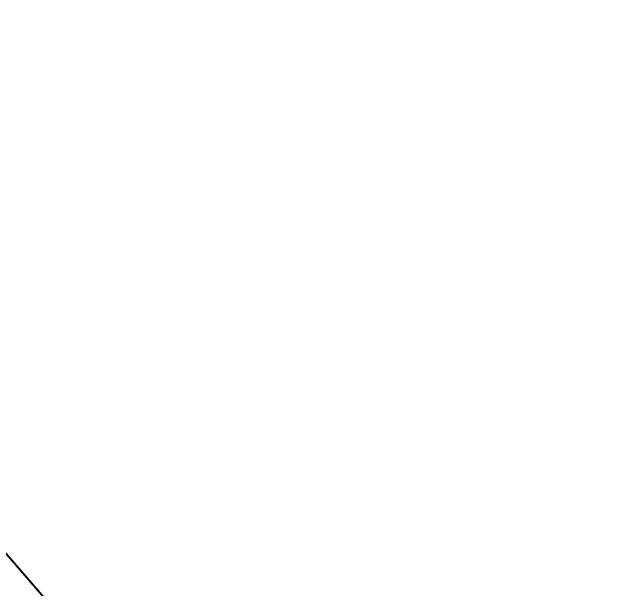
# Model space of a CAD drawing. Header units: millimetres. Extents: x -25371 to 2282244, y -90657 to 147824.
# Drawn here: x 2098836 to 2099905, y 18940 to 19947 of the extents above; entities that cross this region are included whole.
import ezdxf

# ---------------------------------------------------------------- set-up
doc = ezdxf.new("R2010")
doc.units = ezdxf.units.MM
doc.layers.add('000 - EXISTING_BUILDING_MAIN_COLOR_1', color=7, linetype='Continuous')
doc.layers.add('000 - EXISTING_BUILDING_MAIN_COLOR_251', color=7, linetype='Continuous')

# ---------------------------------------------------------------- blocks, each defined once
blk = doc.blocks.new('A$C4b8f3cd2')
at = {"layer": '000 - EXISTING_BUILDING_MAIN_COLOR_251', "lineweight": 9}
h = blk.add_hatch(dxfattribs=at)
h.set_pattern_fill('FP_3', style=0, pattern_type=2)
h.set_pattern_definition([(45, (-24258.21549769182, 8816.585454047003), (-106.0660171779821, 106.0660171779821), [])])
h.paths.add_polyline_path([(-21455.96488876536, 3842.945271586076), (-21229.56850614643, 4039.748644486255), (-21361.30755008582, 4189.797762571626), (-21586.96074434055, 3993.6404313314), (-21457.20482895372, 3844.371659605654)])
h.paths.add_polyline_path([(-20399.38796790136, 4761.413576375819), (-19269.25272615091, 5744.322417554842), (-19400.21855476376, 5894.980894717709), (-20530.38464943116, 4912.108020258491), (-20409.89049239864, 4773.495348753528)])
at = {"layer": '000 - EXISTING_BUILDING_MAIN_COLOR_1', "color": 7}
for p, q in [((-19269.02576875529, 5743.587968187047), (-21453.82420862623, 3844.371659605669)), ((-19269.02576875524, 5743.587968187035), (-21453.82420862623, 3844.371659605637)), ((-20399.38796790136, 4761.413576375821), (-19269.00651358347, 5744.039183287819))]:
    blk.add_line(p, q, dxfattribs=at)

msp = doc.modelspace()

# ---------------------------------------------------------------- block references
at = {"color": 7, "rotation": 89.99999999999999}
msp.add_blockref('A$C4b8f3cd2', (2103748.229357314, 39215.79320159532), dxfattribs=at)

doc.saveas('drawing.dxf')
